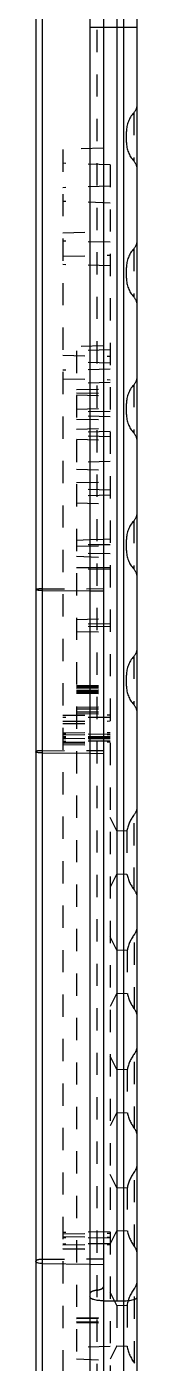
# Model space of a CAD drawing. Header units: millimetres. Extents: x 629 to 2024, y -4394 to 1386.
# Drawn here: x 1217.8 to 1225.3, y 61.8 to 160 of the extents above; entities that cross this region are included whole.
import ezdxf

# ---------------------------------------------------------------- set-up
doc = ezdxf.new("R2010")
doc.units = ezdxf.units.MM
doc.header["$LTSCALE"] = 16.335
doc.linetypes.add('HIDDEN', pattern=[0.2, 0.1, -0.1])
doc.layers.get('0').update_dxf_attribs({"linetype": 'CONTINUOUS'})
doc.layers.add('DEFAULT_2', color=8, linetype='HIDDEN')

msp = doc.modelspace()

# ---------------------------------------------------------------- linework, layer by layer
at = {"color": 7, "linetype": 'Continuous'}
for p, q in [((1222.778, 208.118), (1222.778, -17.882)), ((1223.778, 208.118), (1223.778, 66.375)), ((1224.278, -17.882), (1224.278, 208.118)), ((1221.778, 207.118), (1221.778, -16.882)), ((1225.278, -16.882), (1225.278, 207.118)), ((1218.252, 200.628), (1218.252, 0.698)), ((1217.778, 200.129), (1217.778, 1.197)), ((1222.778, 159.937), (1224.278, 159.937)), ((1218.252, 118.556), (1221.778, 118.535)), ((1218.252, 106.632), (1221.778, 106.605)), ((1218.252, 69.112), (1221.778, 69.058)), ((1222.778, 66.375), (1224.278, 66.375))]:
    msp.add_line(p, q, dxfattribs=at)
for points, knots in [([(1221.778, 159.964), (1221.778, 159.963), (1221.786, 159.961), (1221.797, 159.959), (1221.82, 159.956), (1221.851, 159.954), (1221.893, 159.951), (1221.967, 159.948), (1222.081, 159.944), (1222.237, 159.941), (1222.412, 159.939), (1222.594, 159.937), (1222.717, 159.937), (1222.778, 159.937)], [0, 0, 0, 0, 0.004772, 0.017687, 0.039651, 0.07129, 0.113003, 0.164398, 0.293858, 0.45362, 0.632436, 0.818128, 1, 1, 1, 1]), ([(1224.278, 159.937), (1224.343, 159.937), (1224.47, 159.937), (1224.655, 159.938), (1224.826, 159.941), (1224.976, 159.944), (1225.085, 159.948), (1225.157, 159.952), (1225.199, 159.955), (1225.231, 159.958), (1225.256, 159.961), (1225.269, 159.963), (1225.278, 159.966), (1225.278, 159.968)], [0, 0, 0, 0, 0.194288, 0.381909, 0.554528, 0.705727, 0.829848, 0.880311, 0.922328, 0.955435, 0.979418, 0.994173, 1, 1, 1, 1]), ([(1218.252, 118.556), (1218.192, 118.557), (1218.08, 118.56), (1217.948, 118.57), (1217.861, 118.582), (1217.817, 118.592), (1217.791, 118.6), (1217.778, 118.61), (1217.778, 118.615)], [0, 0, 0, 0, 0.367708, 0.69789, 0.822141, 0.913545, 0.971894, 1, 1, 1, 1]), ([(1218.252, 106.632), (1218.192, 106.633), (1218.08, 106.637), (1217.933, 106.65), (1217.835, 106.67), (1217.79, 106.689), (1217.778, 106.702), (1217.778, 106.707)], [0, 0, 0, 0, 0.363948, 0.691364, 0.906951, 0.9673, 1, 1, 1, 1]), ([(1218.252, 69.112), (1218.192, 69.113), (1218.079, 69.122), (1217.946, 69.144), (1217.859, 69.177), (1217.809, 69.204), (1217.778, 69.236), (1217.778, 69.257)], [0, 0, 0, 0, 0.344583, 0.658618, 0.781558, 0.878169, 1, 1, 1, 1]), ([(1222.778, 66.375), (1222.655, 66.375), (1222.471, 66.385), (1222.236, 66.42), (1222.079, 66.456), (1221.949, 66.502), (1221.84, 66.557), (1221.778, 66.626), (1221.778, 66.669)], [0, 0, 0, 0, 0.338815, 0.505287, 0.656404, 0.783093, 0.881406, 1, 1, 1, 1]), ([(1224.278, 66.375), (1224.401, 66.375), (1224.584, 66.385), (1224.82, 66.42), (1224.977, 66.456), (1225.107, 66.502), (1225.215, 66.557), (1225.278, 66.626), (1225.278, 66.669)], [0, 0, 0, 0, 0.338818, 0.50529, 0.656407, 0.783096, 0.881408, 1, 1, 1, 1])]:
    msp.add_open_spline(points, degree=3, knots=knots, dxfattribs=at)
at = {"layer": 'DEFAULT_2', "color": 8, "linetype": 'HIDDEN'}
for p, q in [((1222.278, 205.484), (1222.278, -15.248)), ((1218.26, 199.561), (1218.26, 44.296)), ((1225.011, 153.644), (1225.011, 150.124)), ((1224.478, 151.484), (1224.478, 152.284)), ((1222.778, 151.056), (1219.778, 150.951)), ((1219.778, 150.951), (1219.778, 18.592)), ((1223.278, 149.829), (1219.778, 149.951)), ((1223.278, 149.829), (1223.278, 19.714)), ((1223.278, 148.273), (1219.778, 148.151)), ((1223.278, 147.029), (1219.778, 147.151)), ((1219.778, 144.84), (1222.778, 144.904)), ((1223.278, 144.149), (1219.778, 144.224)), ((1225.011, 143.657), (1225.011, 140.138)), ((1219.778, 143.116), (1223.278, 143.191)), ((1223.278, 142.425), (1219.778, 142.5)), ((1224.478, 141.497), (1224.478, 142.297)), ((1222.778, 136.527), (1219.778, 136.462)), ((1219.778, 135.847), (1223.278, 135.772)), ((1223.278, 136.251), (1220.778, 136.164)), ((1220.778, 136.164), (1220.778, 30.379)), ((1223.278, 134.814), (1219.778, 134.739)), ((1223.278, 135.251), (1220.778, 135.338)), ((1219.778, 134.123), (1223.278, 134.048)), ((1223.278, 133.851), (1220.778, 133.764)), ((1225.011, 133.657), (1225.011, 130.138)), ((1220.778, 133.337), (1223.278, 133.364)), ((1220.778, 133.079), (1223.278, 133.051)), ((1220.778, 132.938), (1223.278, 132.851)), ((1220.778, 131.893), (1223.278, 131.946)), ((1223.278, 131.711), (1220.778, 131.658)), ((1224.478, 131.498), (1224.478, 132.298)), ((1223.278, 131.331), (1220.778, 131.384)), ((1220.778, 131.149), (1223.278, 131.096)), ((1220.778, 130.415), (1223.278, 130.469)), ((1223.278, 130.234), (1220.778, 130.18)), ((1223.278, 129.853), (1220.778, 129.907)), ((1220.778, 129.672), (1223.278, 129.618)), ((1223.278, 128.028), (1220.778, 127.974)), ((1220.778, 127.466), (1223.278, 127.412)), ((1220.778, 126.496), (1223.278, 126.55)), ((1223.278, 125.935), (1220.778, 125.988)), ((1223.278, 125.555), (1220.778, 125.501)), ((1220.778, 124.993), (1223.278, 124.939)), ((1225.011, 123.665), (1225.011, 120.146)), ((1221.778, 122.271), (1220.778, 122.224)), ((1223.278, 121.914), (1220.778, 121.914)), ((1220.778, 121.818), (1223.278, 121.871)), ((1222.778, 122.318), (1221.778, 122.271)), ((1223.278, 122.342), (1222.778, 122.318)), ((1224.478, 121.505), (1224.478, 122.305)), ((1223.278, 121.256), (1220.778, 121.309)), ((1220.778, 121.092), (1223.278, 120.971)), ((1220.778, 120.245), (1221.778, 120.249)), ((1223.278, 120.115), (1220.778, 120.13)), ((1221.778, 120.249), (1222.778, 120.252)), ((1222.778, 120.252), (1223.278, 120.254)), ((1218.26, 118.681), (1222.778, 118.699)), ((1221.778, 118.535), (1222.778, 118.529)), ((1220.778, 116.442), (1223.278, 116.496)), ((1223.278, 116.112), (1220.778, 116.058)), ((1223.278, 115.88), (1220.778, 115.934)), ((1220.778, 115.55), (1223.278, 115.496)), ((1225.011, 113.702), (1225.011, 110.182)), ((1224.478, 111.542), (1224.478, 112.342)), ((1220.778, 111.581), (1223.278, 111.594)), ((1220.778, 111.478), (1223.278, 111.492)), ((1220.778, 111.458), (1223.278, 111.445)), ((1220.778, 111.351), (1223.278, 111.337)), ((1220.778, 111.223), (1223.278, 111.236)), ((1220.778, 111.131), (1223.278, 111.144)), ((1220.778, 111.1), (1223.278, 111.087)), ((1220.778, 111.008), (1223.278, 110.995)), ((1220.778, 109.999), (1223.278, 110.012)), ((1219.778, 109.4), (1223.278, 109.419)), ((1223.276, 109.221), (1219.778, 109.241)), ((1220.778, 109.876), (1223.278, 109.863)), ((1220.778, 109.641), (1223.278, 109.654)), ((1220.778, 109.518), (1223.278, 109.505)), ((1219.778, 108.954), (1223.278, 108.973)), ((1219.778, 108.792), (1222.778, 108.78)), ((1219.778, 108.113), (1223.278, 108.126)), ((1223.278, 107.991), (1219.778, 108.004)), ((1219.778, 107.961), (1223.278, 107.984)), ((1223.278, 107.823), (1219.778, 107.81)), ((1223.278, 107.796), (1219.778, 107.782)), ((1223.278, 107.746), (1219.778, 107.769)), ((1219.778, 107.702), (1222.778, 107.691)), ((1223.278, 107.658), (1219.778, 107.672)), ((1223.278, 107.486), (1219.778, 107.473)), ((1219.778, 107.426), (1223.278, 107.449)), ((1219.778, 107.362), (1222.778, 107.351)), ((1219.778, 107.235), (1222.776, 107.215)), ((1218.26, 106.792), (1222.778, 106.816)), ((1221.778, 106.605), (1222.778, 106.597)), ((1223.777, 100.9), (1223.278, 101.883)), ((1225.049, 96.569), (1225.049, 102.085)), ((1223.777, 100.9), (1224.515, 100.926)), ((1224.515, 100.926), (1224.515, 97.728)), ((1223.777, 97.754), (1223.278, 96.771)), ((1223.777, 97.754), (1224.515, 97.728)), ((1225.073, 87.794), (1225.073, 93.314)), ((1223.777, 92.127), (1223.278, 93.11)), ((1223.777, 92.127), (1224.54, 92.154)), ((1224.54, 92.154), (1224.54, 88.954)), ((1223.777, 88.981), (1223.278, 87.998)), ((1223.777, 88.981), (1224.54, 88.954)), ((1225.073, 79.027), (1225.073, 84.546)), ((1223.777, 83.36), (1223.278, 84.343)), ((1223.777, 83.36), (1224.54, 83.387)), ((1224.54, 83.387), (1224.54, 80.187)), ((1223.777, 80.213), (1223.278, 79.231)), ((1223.777, 80.213), (1224.54, 80.187)), ((1223.777, 74.682), (1223.278, 75.665)), ((1225.073, 70.349), (1225.073, 75.868)), ((1223.777, 74.682), (1224.54, 74.709)), ((1224.54, 74.709), (1224.54, 71.509)), ((1223.278, 71.438), (1219.778, 71.399)), ((1219.778, 71.302), (1223.278, 71.338)), ((1219.778, 71.09), (1223.278, 71.05)), ((1223.276, 70.976), (1219.778, 71.011)), ((1223.777, 71.535), (1223.278, 70.553)), ((1223.777, 71.535), (1224.54, 71.509)), ((1223.278, 70.568), (1219.778, 70.528)), ((1219.778, 70.487), (1223.278, 70.523)), ((1219.778, 70.219), (1222.778, 70.185)), ((1219.778, 70.196), (1222.776, 70.166)), ((1218.26, 69.423), (1222.778, 69.468)), ((1221.778, 69.058), (1222.778, 69.043)), ((1223.777, 66.02), (1223.278, 67.003)), ((1225.073, 61.786), (1225.073, 67.305)), ((1223.777, 66.02), (1224.521, 66.046)), ((1223.777, 66.02), (1223.777, 63.071)), ((1224.521, 66.046), (1224.521, 63.045)), ((1220.778, 65.119), (1223.278, 65.149)), ((1220.778, 65.067), (1223.278, 65.098)), ((1220.778, 64.843), (1223.278, 64.814)), ((1220.778, 64.778), (1223.278, 64.748)), ((1223.278, 63.02), (1220.778, 62.932)), ((1223.777, 63.071), (1223.278, 62.088)), ((1223.777, 63.071), (1224.521, 63.045)), ((1220.778, 62.107), (1223.278, 62.02))]:
    msp.add_line(p, q, dxfattribs=at)
for centre, radius, start, end in [((1224.278, 154.324), 1, 317.16657, 0), ((1226.478, 152.284), 2, 137.16731, 180), ((1226.478, 151.484), 2, 180, 222.83269), ((1224.278, 149.444), 1, 0, 42.83343), ((1226.478, 142.297), 2, 137.16731, 180), ((1224.278, 144.337), 1, 317.16657, 0), ((1226.478, 141.497), 2, 180, 222.83266), ((1224.278, 139.458), 1, 0, 42.83343), ((1226.478, 132.298), 2, 137.16731, 180), ((1224.278, 134.337), 1, 317.16657, 0), ((1226.478, 131.498), 2, 180, 222.83269), ((1224.278, 129.458), 1, 0, 42.83343), ((1224.278, 124.345), 1, 317.16657, 0), ((1226.478, 122.305), 2, 137.16731, 180), ((1226.478, 121.505), 2, 180, 222.83269), ((1224.278, 119.466), 1, 0, 42.83343), ((1224.278, 114.381), 1, 317.16657, 0), ((1226.478, 112.342), 2, 137.16731, 180), ((1226.478, 111.542), 2, 180, 222.83269), ((1224.278, 109.502), 1, 0, 42.83343), ((1224.278, 102.721), 1, 320.48235, 0), ((1226.978, 100.494), 2.5, 140.48467, 170.04246), ((1226.978, 98.16), 2.5, 189.95715, 219.51529), ((1224.278, 95.933), 1, 0, 39.51765), ((1227.378, 91.554), 2.9, 142.64436, 168.05626), ((1224.278, 93.92), 1, 322.64315, 0), ((1227.378, 89.554), 2.9, 191.94337, 217.35523), ((1224.278, 87.188), 1, 0, 37.35685), ((1227.378, 82.787), 2.9, 142.64436, 168.05626), ((1224.278, 85.153), 1, 322.64315, 0), ((1227.378, 80.787), 2.9, 191.94374, 217.35535), ((1224.278, 78.42), 1, 0, 37.35685), ((1227.378, 74.109), 2.9, 142.64436, 168.05626), ((1224.278, 76.475), 1, 322.64315, 0), ((1227.378, 72.109), 2.9, 191.94374, 217.35535), ((1224.278, 69.742), 1, 0, 37.35685), ((1224.278, 67.912), 1, 322.64315, 0), ((1227.378, 65.545), 2.9, 142.6449, 170.05512), ((1227.378, 63.545), 2.9, 189.94488, 217.3551)]:
    msp.add_arc(centre, radius, start, end, dxfattribs=at)
for points, knots in [([(1221.778, 159.97), (1221.778, 159.969), (1221.785, 159.966), (1221.797, 159.964), (1221.82, 159.96), (1221.851, 159.958), (1221.893, 159.955), (1221.967, 159.95), (1222.081, 159.946), (1222.237, 159.942), (1222.412, 159.939), (1222.594, 159.937), (1222.717, 159.937), (1222.778, 159.937)], [0, 0, 0, 0, 0.005064, 0.018086, 0.040103, 0.071767, 0.113486, 0.164872, 0.294281, 0.453958, 0.632667, 0.818244, 1, 1, 1, 1]), ([(1224.278, 159.938), (1224.343, 159.938), (1224.47, 159.939), (1224.655, 159.94), (1224.826, 159.943), (1224.976, 159.947), (1225.085, 159.95), (1225.157, 159.954), (1225.199, 159.956), (1225.231, 159.959), (1225.256, 159.961), (1225.268, 159.964), (1225.278, 159.965), (1225.278, 159.967)], [0, 0, 0, 0, 0.194407, 0.382143, 0.554866, 0.706148, 0.830322, 0.880794, 0.922808, 0.955891, 0.979823, 0.994473, 1, 1, 1, 1]), ([(1218.26, 118.681), (1218.2, 118.68), (1218.086, 118.677), (1217.951, 118.668), (1217.863, 118.656), (1217.818, 118.645), (1217.792, 118.637), (1217.778, 118.627), (1217.778, 118.622)], [0, 0, 0, 0, 0.36632, 0.696964, 0.821603, 0.913347, 0.971916, 1, 1, 1, 1]), ([(1218.26, 106.792), (1218.2, 106.792), (1218.086, 106.788), (1217.937, 106.775), (1217.836, 106.754), (1217.79, 106.735), (1217.778, 106.723), (1217.778, 106.717)], [0, 0, 0, 0, 0.362725, 0.690678, 0.906936, 0.967423, 1, 1, 1, 1]), ([(1218.26, 69.423), (1218.2, 69.422), (1218.085, 69.414), (1217.95, 69.391), (1217.861, 69.359), (1217.81, 69.331), (1217.778, 69.298), (1217.778, 69.277)], [0, 0, 0, 0, 0.34381, 0.658522, 0.781784, 0.878564, 1, 1, 1, 1]), ([(1222.278, 67.15), (1222.209, 67.138), (1222.084, 67.111), (1221.925, 67.054), (1221.816, 66.988), (1221.778, 66.923), (1221.778, 66.895)], [0, 0, 0, 0, 0.355216, 0.650264, 0.860358, 1, 1, 1, 1]), ([(1222.278, 67.15), (1222.346, 67.162), (1222.471, 67.189), (1222.631, 67.246), (1222.74, 67.312), (1222.778, 67.377), (1222.778, 67.405)], [0, 0, 0, 0, 0.355216, 0.650264, 0.860358, 1, 1, 1, 1])]:
    msp.add_open_spline(points, degree=3, knots=knots, dxfattribs=at)

doc.saveas('drawing.dxf')
